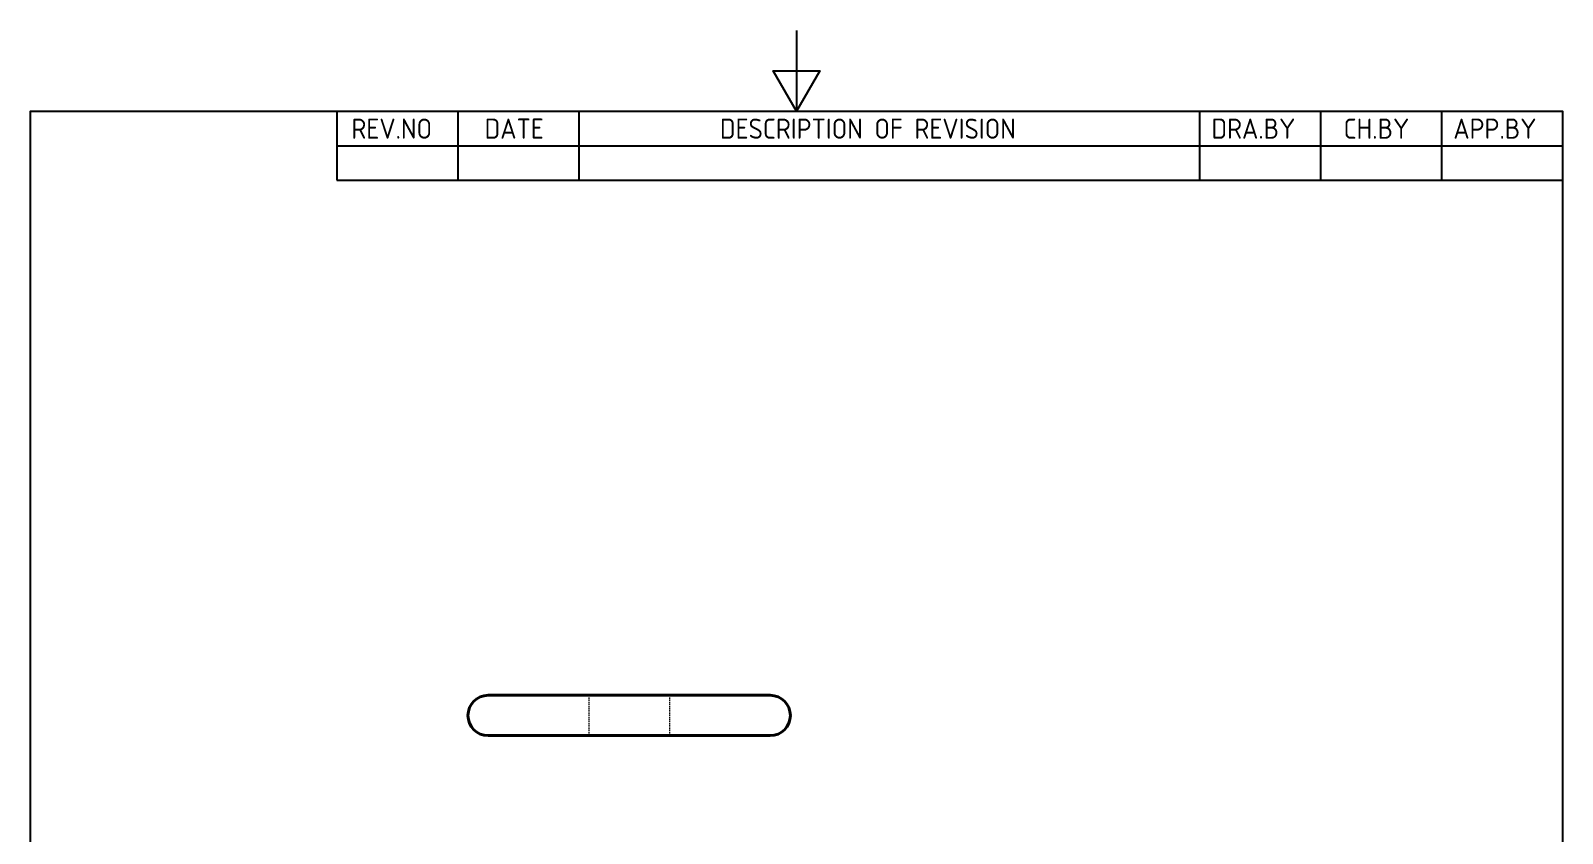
# Model space of a CAD drawing. Header units: millimetres. Extents: x 0 to 210, y 0 to 297.
# Drawn here: x 10 to 200, y 197.4 to 297 of the extents above; entities that cross this region are included whole.
import ezdxf

# ---------------------------------------------------------------- set-up
doc = ezdxf.new("R2010")
doc.units = ezdxf.units.MM
doc.linetypes.add('DASHED', pattern=[0.2067, 0.1654, -0.0413])
doc.layers.get('0').update_dxf_attribs({"color": 3, "lineweight": 25, "true_color": 0x00ff00})
for name, color, linetype, lineweight, true_color in [('가려진 것(ISO)', 2, 'DASHED', 18, 0xffff00), ('가시적인 것(ISO)', 3, 'Continuous', 40, 0x00ff00), ('기호(ISO)', 5, 'Continuous', 25, 0x0000ff)]:
    doc.layers.add(name, color=color, linetype=linetype, lineweight=lineweight, true_color=true_color)
doc.layers.add('경계(ISO)', color=7, linetype='Continuous', lineweight=25)
doc.styles.add('ISO ProportionalPSTEK', font='isocp.shx')

# ---------------------------------------------------------------- blocks, each defined once
blk = doc.blocks.new('경계 Default Border')
at = {"layer": '경계(ISO)', "flags": 128}
for points in [[(105, 297.0000076293945), (105, 287.0000076293945), (102.1132469177246, 292.0000076293945), (107.8867530822754, 292.0000076293945), (105, 287.0000076293945)], [(10, 10), (10, 287.0000076293945), (200, 287.0000076293945), (200, 10), (10, 10)]]:
    blk.add_lwpolyline(points, dxfattribs=at)
blk = doc.blocks.new('리비전 내역')
at = {"layer": '기호(ISO)'}
for p, q in [((48.00000000000001, 287.0000076293945), (200, 287.0000076293945)), ((48.00000000000001, 287.0000076293945), (48.00000000000001, 282.7200076293945)), ((63.00000000000001, 287.0000076293945), (63.00000000000001, 282.7200076293945)), ((78, 287.0000076293945), (78, 282.7200076293945)), ((155, 287.0000076293945), (155, 282.7200076293945)), ((170, 287.0000076293945), (170, 282.7200076293945)), ((185, 287.0000076293945), (185, 282.7200076293945)), ((200, 287.0000076293945), (200, 282.7200076293945)), ((48.00000000000001, 282.7200076293945), (200, 282.7200076293945)), ((48.00000000000001, 282.7200076293945), (48.00000000000001, 278.4400076293945)), ((63.00000000000001, 282.7200076293945), (63.00000000000001, 278.4400076293945)), ((78, 282.7200076293945), (78, 278.4400076293945)), ((155, 282.7200076293945), (155, 278.4400076293945)), ((170, 282.7200076293945), (170, 278.4400076293945)), ((185, 282.7200076293945), (185, 278.4400076293945)), ((200, 282.7200076293945), (200, 278.4400076293945)), ((48.00000000000001, 278.4400076293945), (200, 278.4400076293945))]:
    blk.add_line(p, q, dxfattribs=at)
at = {"layer": '기호(ISO)', "color": 2, "true_color": 0xffff00, "char_height": 2.5, "attachment_point": 7, "style": 'ISO ProportionalPSTEK'}
for s, insert in [('REV.NO', (49.7871163682308, 283.5831900503393)), ('DATE', (66.31423177283666, 283.5831900503393)), ('DESCRIPTION OF REVISION', (95.50702043336295, 283.5831900503393)), ('DRA.BY', (156.4757339553203, 283.5831900503393)), ('CH.BY', (172.8642915086116, 283.5831900503393)), ('APP.BY', (186.4777339604403, 283.5831900503393))]:
    blk.add_mtext(s, dxfattribs=dict(at, insert=insert))

msp = doc.modelspace()

# ---------------------------------------------------------------- linework, layer by layer
at = {"layer": '가려진 것(ISO)'}
for p, q in [((79.24447522871458, 214.5165749617591), (79.24447522871458, 209.5165749617591)), ((89.24447522871458, 214.5165749617591), (89.24447522871458, 209.5165749617591))]:
    msp.add_line(p, q, dxfattribs=at)
at = {"layer": '가시적인 것(ISO)'}
for p, q in [((66.74447522871459, 214.5165749617651), (101.7444752287146, 214.5165749617651)), ((101.7444752287146, 209.5165749617651), (66.74447522871459, 209.5165749617651))]:
    msp.add_line(p, q, dxfattribs=at)
for centre, start, end in [((66.74447522871459, 212.0165749617651), 90, 270), ((101.7444752287146, 212.0165749617651), 270, 90)]:
    msp.add_arc(centre, 2.5, start, end, dxfattribs=at)

# ---------------------------------------------------------------- block references
msp.add_blockref('경계 Default Border', (0, 0))
at = {"layer": '기호(ISO)'}
msp.add_blockref('리비전 내역', (0, 0), dxfattribs=at)

doc.saveas('drawing.dxf')
